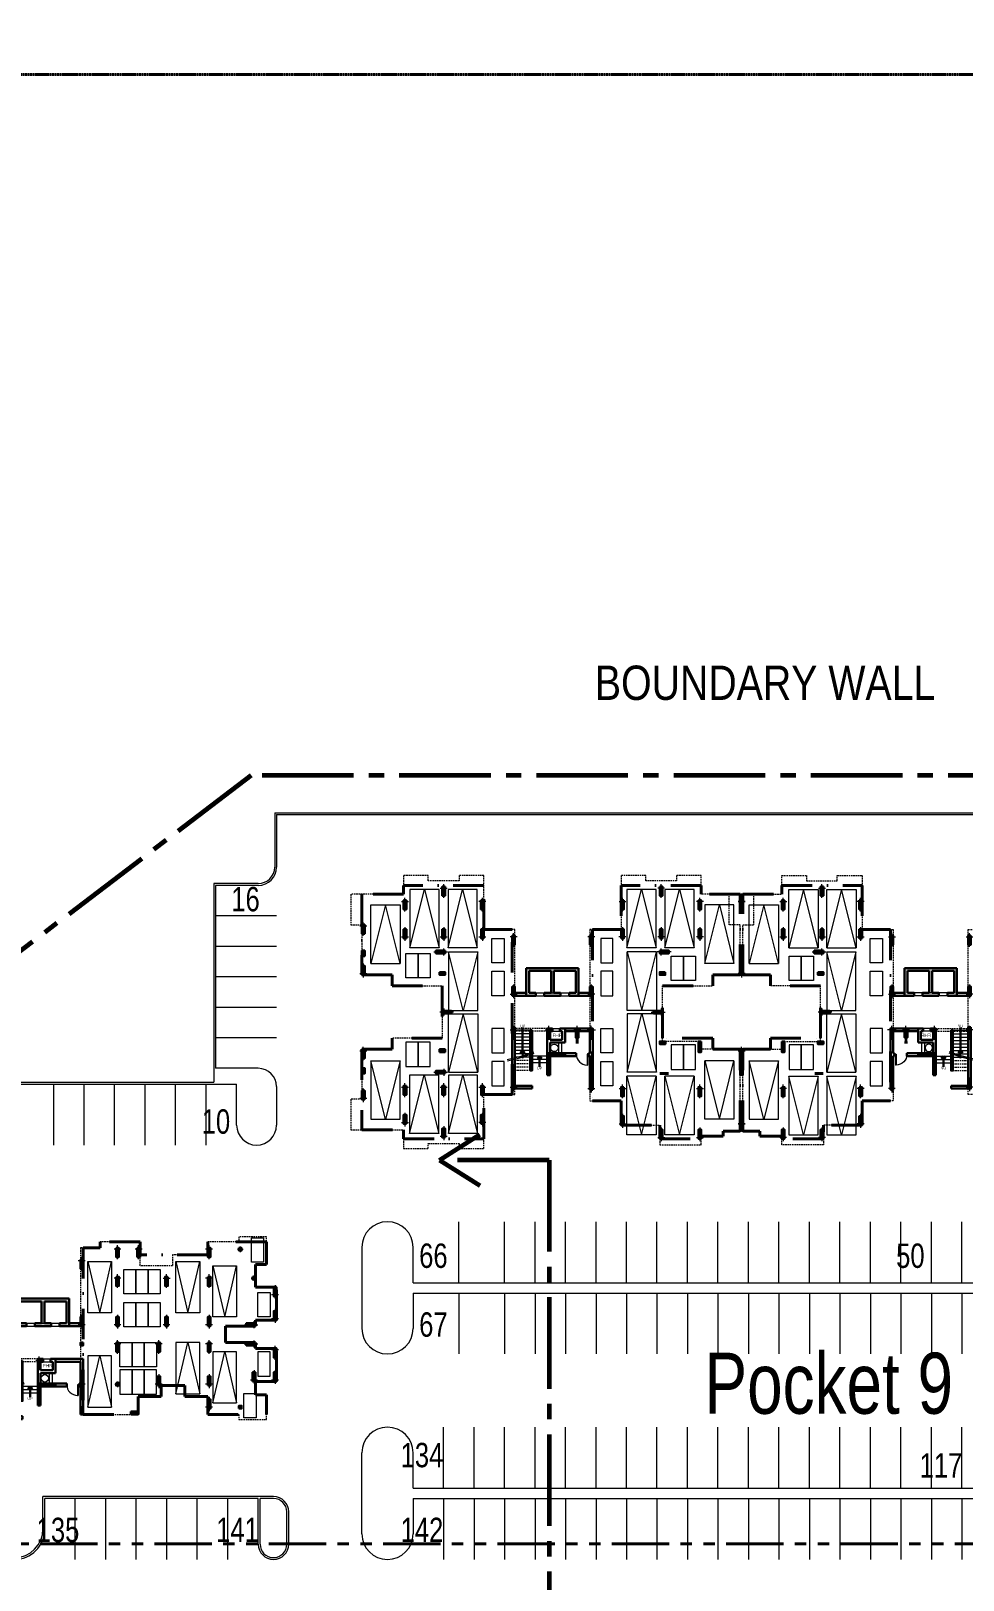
# Model space of a CAD drawing. Header units: inches. Extents: x 5542223 to 12533222, y 497239 to 5189502.
# Drawn here: x 6743745 to 6820169, y 2196995 to 2324023 of the extents above; entities that cross this region are included whole.
import ezdxf

# ---------------------------------------------------------------- set-up
doc = ezdxf.new("R2010")
doc.units = ezdxf.units.IN
doc.header["$MEASUREMENT"] = 0
for name, pattern in [('CENTER2', [1.125, 0.75, -0.125, 0.125, -0.125]), ('DASHDOT', [1, 0.5, -0.25, 0, -0.25]), ('HIDDEN', [0.375, 0.25, -0.125]), ('PHANTOM2', [1.25, 0.625, -0.125, 0.125, -0.125, 0.125, -0.125])]:
    doc.linetypes.add(name, pattern=pattern)
doc.layers.get('0').update_dxf_attribs({"color": 1})
for name, color, linetype, lineweight in [('aa-total', 7, 'Continuous', 30), ('Area_parking', 7, 'DASHDOT', 40), ('C_grid', 7, 'CENTER2', 13), ('col', 7, 'Continuous', 30), ('col-fill', 7, 'Continuous', 9), ('DOOR', 7, 'Continuous', 9), ('hatch', 8, 'Continuous', 9), ('new site profile', 7, 'CENTER2', 60), ('parking', 7, 'Continuous', 13), ('PARKING NO TXT', 7, 'Continuous', 9), ('Parking_Text', 7, 'Continuous', 18), ('PROJECTION', 7, 'HIDDEN', 18), ('Road', 7, 'Continuous', 15), ('Road_CStone', 8, 'Continuous', 15), ('ROW', 7, 'PHANTOM2', 40), ('S_Parkingbays', 7, 'Continuous', 13), ('site txt', 7, 'Continuous', 18), ('STAIR', 253, 'Continuous', 5), ('WALL', 7, 'Continuous', 30)]:
    doc.layers.add(name, color=color, linetype=linetype, lineweight=lineweight)
doc.styles.add('NITIN', font='ARIALN.TTF', dxfattribs={"width": 0.75})
doc.styles.add('Parking_txt', font='arial.ttf', dxfattribs={"width": 0.75})

# ---------------------------------------------------------------- blocks, each defined once
blk = doc.blocks.new('col')
at = {"layer": 'col', "linetype": 'Continuous', "ltscale": 10}
blk.add_hatch(color=256, dxfattribs=at).paths.add_polyline_path([(-115, -115), (115, -115), (115, 635), (-115, 635)])
at = {"layer": 'C_grid', "linetype": 'Continuous', "ltscale": 10}
for p, q in [((282, 0), (-287, 0)), ((0, 810), (0, -323))]:
    blk.add_line(p, q, dxfattribs=at)
at = {"layer": 'col', "linetype": 'Continuous', "ltscale": 10}
blk.add_lwpolyline([(-115, -115), (115, -115), (115, 635), (-115, 635)], close=True, dxfattribs=at)
blk = doc.blocks.new('DOOR_LEFT')
at = {"layer": 'DOOR'}
for p, q in [((-0.46, 0), (-0.46, 0.88)), ((-0.42, 0.88), (-0.46, 0.88)), ((-0.46, 0), (-0.42, 0)), ((-0.42, 0), (-0.42, 0.88))]:
    blk.add_line(p, q, dxfattribs=at)
blk.add_arc((-0.42, 0), 0.883, 360, 90, dxfattribs=at)
blk = doc.blocks.new('C')
at = {"layer": 'col'}
blk.add_hatch(color=256, dxfattribs=at).paths.add_polyline_path([(115, 0), (-115, 0), (-115, -230), (115, -230)])
at = {"layer": 'C_grid'}
for p, q in [((0, 115), (0, -345)), ((-230, -115), (230, -115))]:
    blk.add_line(p, q, dxfattribs=at)
at = {"layer": 'col'}
blk.add_lwpolyline([(-115, 0), (115, 0), (115, -230), (-115, -230)], close=True, dxfattribs=at)
blk = doc.blocks.new('Res_F')
at = {"layer": 'col', "linetype": 'Continuous', "ltscale": 10}
for points in [[(-15392, 989), (-15623, 989), (-15623, 1439), (-15392, 1439)], [(-9252, -556), (-9252, -326), (-8802, -326), (-8802, -556)], [(-8802, -6656), (-8802, -6886), (-9252, -6886), (-9252, -6656)], [(-15392, -8651), (-15623, -8651), (-15623, -8201), (-15392, -8201)]]:
    blk.add_hatch(color=256, dxfattribs=at).paths.add_polyline_path(points)
at = {"layer": 'col'}
for points in [[(3300, -3610), (3300, -3840), (3070, -3840), (3070, -3610)], [(16290, -8790), (16060, -8790), (16060, -9020), (16290, -9020)], [(3070, -9505), (3070, -8905), (3300, -8905), (3300, -9505)], [(7210, -9275), (7810, -9275), (7810, -9505), (7210, -9505)]]:
    blk.add_hatch(color=256, dxfattribs=at).paths.add_polyline_path(points)
at = {"layer": 'col', "linetype": 'Continuous'}
blk.add_hatch(color=256, dxfattribs=at).paths.add_polyline_path([(-420, -6980), (-420, -7210), (1040, -7210), (1040, -6980)])
at = {"layer": 'col-fill', "ltscale": 5}
h = blk.add_hatch(color=256, dxfattribs=at)
h.paths.add_polyline_path([(2145, -2260), (1365, -2260), (1365, -2030), (1915, -2030), (1915, -230), (115, -230), (115, -2030), (-115, -2030), (-115, -230), (-1915, -230), (-1915, -2030), (-1365, -2030), (-1365, -2260), (-2145, -2260), (-2145, 0), (2145, 0)])
h.paths.add_polyline_path([(665, -2260), (-665, -2260), (-665, -2030), (665, -2030)], flags=17)
h = blk.add_hatch(color=256, dxfattribs=at)
h.paths.add_polyline_path([(-190, -8776), (-420, -8776), (-420, -8026), (-190, -8026)])
h.paths.add_polyline_path([(-190, -8026), (-420, -8026), (-420, -7210), (-190, -7210)])
at = {"color": 0, "linetype": 'ByBlock', "lineweight": -2}
for p, q in [((-2445, -7026), (-2632, -6839)), ((-2257, -6839), (-2445, -7026)), ((-1047, -7212), (-1234, -7399)), ((-859, -7399), (-1047, -7212))]:
    blk.add_line(p, q, dxfattribs=at)
at = {"ltscale": 10}
blk.add_line((-1047, -8083), (-1047, -7212), dxfattribs=at)
blk.add_lwpolyline([(-2445, -7026), (-2445, -4864)], dxfattribs=at)
for points in [[(-1670, -5101), (-1820, -5101), (-1820, -8401), (-1670, -8401)], [(-1720, -5151), (-1770, -5151), (-1770, -8351), (-1720, -8351)]]:
    blk.add_lwpolyline(points, close=True, dxfattribs=at)
at = {"layer": 'col', "linetype": 'Continuous', "ltscale": 10}
for points in [[(-3070, 2439), (-3070, 2069), (-3300, 2069), (-3300, 2669)], [(-3300, 2669), (-3070, 2669)]]:
    blk.add_lwpolyline(points, dxfattribs=at)
for points in [[(-15623, 1439), (-15392, 1439), (-15392, 989), (-15623, 989)], [(-9252, -326), (-8802, -326), (-8802, -556), (-9252, -556)], [(-9252, -6886), (-8802, -6886), (-8802, -6656), (-9252, -6656)], [(-15623, -8651), (-15392, -8651), (-15392, -8201), (-15623, -8201)]]:
    blk.add_lwpolyline(points, close=True, dxfattribs=at)
at = {"layer": 'col'}
for points in [[(18920, 930), (19150, 930), (19150, 180), (18920, 180)], [(18920, -1780), (19150, -1780), (19150, -1030), (18920, -1030)], [(3300, -3610), (3300, -3840), (3070, -3840), (3070, -3610)], [(18920, -4090), (19150, -4090), (19150, -4840), (18920, -4840)], [(18920, -6800), (19150, -6800), (19150, -6050), (18920, -6050)], [(-420, -7210), (1040, -7210), (1040, -6980), (-420, -6980)], [(16060, -9020), (16290, -9020), (16290, -8790), (16060, -8790)], [(3070, -9505), (3070, -8905), (3300, -8905), (3300, -9505)], [(7210, -9275), (7810, -9275), (7810, -9505), (7210, -9505)]]:
    blk.add_lwpolyline(points, close=True, dxfattribs=at)
at = {"layer": 'hatch', "ltscale": 10}
for p, q in [((-1365, -2030), (1365, -2030)), ((-1365, -2260), (1365, -2260)), ((10, -4950), (610, -4950)), ((10, -5180), (610, -5180)), ((510, -6110), (510, -6980)), ((740, -6110), (740, -6980))]:
    blk.add_line(p, q, dxfattribs=at)
at = {"layer": 'PROJECTION', "ltscale": 500}
for p, q in [((-420, -4950), (-3070, -4950)), ((-420, -5180), (-3070, -5180)), ((-1820, -7576), (-3070, -7576)), ((-1820, -7851), (-3070, -7851)), ((-1820, -8126), (-3070, -8126)), ((-1820, -8401), (-3070, -8401))]:
    blk.add_line(p, q, dxfattribs=at)
for points in [[(-3070, 3154), (-5628, 3154), (-5628, 7584), (-7658, 7584), (-7658, 7169), (-10178, 7169), (-10178, 7584), (-12208, 7584), (-12208, 6054), (-16523, 6054), (-16523, 3539), (-15623, 3539), (-15623, -556), (-13143, -556), (-13143, -1456), (-9033, -1456), (-9033, -3606), (-9033, -5756), (-13143, -5756), (-13143, -6656), (-15623, -6656), (-15623, -10751), (-16523, -10751), (-16523, -13266), (-12208, -13266), (-12208, -14796), (-10178, -14796), (-10178, -14381), (-7658, -14381), (-7658, -14796), (-5628, -14796), (-5628, -10366), (-3070, -10366), (-3070, -9881)], [(3070, -9505), (7810, -9505), (7810, -8040), (9690, -8040), (9690, -7140), (11630, -7140), (11630, -8040), (13510, -8040), (13510, -9505), (16060, -9505), (16060, -9920), (18320, -9920), (18320, -7905), (17420, -7905), (17420, -6800), (19150, -6800), (19150, -4090), (17420, -4090), (17420, -3610), (14970, -3610), (14970, -2260), (17420, -2260), (17420, -1780), (19150, -1780), (19150, 930), (17420, 930), (17420, 2795), (18320, 2795), (18320, 5055), (16060, 5055), (16060, 4640), (13510, 4640), (13510, 3590), (10625, 3590), (10625, 2690), (7960, 2690), (7960, 4640), (4685, 4640), (4685, 4155), (3070, 4155)]]:
    blk.add_lwpolyline(points, close=True, dxfattribs=at)
at = {"layer": 'PROJECTION', "linetype": 'Continuous'}
blk.add_circle((153, -6543), 306, dxfattribs=at)
at = {"layer": 'STAIR'}
for p, q in [((-1820, -5101), (-3070, -5101)), ((-1820, -5376), (-3070, -5376)), ((-1820, -5651), (-3070, -5651)), ((-1820, -5926), (-3070, -5926)), ((-1820, -6201), (-3070, -6201)), ((-1820, -6476), (-3070, -6476)), ((-1820, -6751), (-3070, -6751)), ((-1820, -7026), (-3070, -7026)), ((-1820, -7301), (-3070, -7301)), ((-420, -7210), (-1670, -7210)), ((-420, -7485), (-1670, -7485)), ((-420, -7760), (-1670, -7760))]:
    blk.add_line(p, q, dxfattribs=at)
for points in [[(-3709, -7507), (-2493, -7196), (-2444, -7293), (-2444, -7068), (-2368, -7158), (-1534, -6876)], [(-3682, -7609), (-2466, -7298), (-2416, -7395), (-2416, -7170), (-2341, -7260), (-1507, -6979)]]:
    blk.add_lwpolyline(points, dxfattribs=at)
at = {"layer": 'WALL'}
for p, q in [((-2145, 0), (-2145, -2260)), ((-2145, 0), (2145, 0)), ((2145, 0), (2145, -2260)), ((-1915, -230), (-1915, -2030)), ((-1915, -230), (-115, -230)), ((-115, -230), (-115, -2030)), ((115, -230), (115, -2030)), ((115, -230), (1915, -230)), ((1915, -230), (1915, -2030)), ((-2145, -2260), (-1365, -2260)), ((-1915, -2030), (-1365, -2030)), ((-1365, -2030), (-1365, -2260)), ((-665, -2030), (-665, -2260)), ((-665, -2030), (-115, -2030)), ((-665, -2260), (665, -2260)), ((115, -2030), (665, -2030)), ((665, -2030), (665, -2260)), ((1365, -2030), (1365, -2260)), ((1365, -2030), (1915, -2030)), ((1365, -2260), (2145, -2260)), ((-420, -4950), (-420, -8776)), ((-420, -4950), (10, -4950)), ((10, -5180), (10, -4950)), ((610, -5180), (610, -4950)), ((610, -4950), (1040, -4950)), ((1040, -4950), (1040, -6110)), ((1040, -4950), (2145, -4950)), ((-190, -5180), (-190, -5880)), ((-190, -5180), (10, -5180)), ((-190, -5880), (810, -5880)), ((-190, -6110), (1040, -6110)), ((-190, -6110), (-190, -8776)), ((610, -5180), (810, -5180)), ((810, -5180), (810, -5880)), ((-420, -7210), (1955, -7210)), ((-190, -6980), (1955, -6980)), ((2955, -6980), (3070, -6980)), ((2955, -7210), (3070, -7210)), ((-420, -8026), (-190, -8026)), ((-420, -8776), (-190, -8776)), ((-3300, -9881), (-1670, -9881)), ((-3070, -9651), (-1670, -9651)), ((-1670, -9651), (-1670, -9881))]:
    blk.add_line(p, q, dxfattribs=at)
at = {"layer": 'WALL', "ltscale": 10}
for p, q in [((-3300, -2030), (-2145, -2030)), ((-3300, -2260), (-3300, -2030)), ((-2145, -2260), (-3300, -2260)), ((2145, -2030), (3070, -2030)), ((2145, -2260), (3070, -2260)), ((-3300, -4836), (-3070, -4836)), ((-3300, -4836), (-3300, -9881)), ((-3070, -4836), (-3070, -9651)), ((2145, -4950), (3300, -4950)), ((3300, -4950), (3300, -8905)), ((1040, -5180), (3070, -5180)), ((3070, -5180), (3070, -6980)), ((1955, -6980), (1955, -7210)), ((2955, -6980), (2955, -7210)), ((3070, -7210), (3070, -8905)), ((-3300, -9881), (-3070, -9881))]:
    blk.add_line(p, q, dxfattribs=at)
at = {"layer": 'aa-total', "linetype": 'Continuous', "ltscale": 10, "rotation": 180}
blk.add_blockref('col', (-305, -5065), dxfattribs=at)
at = {"layer": 'col', "linetype": 'Continuous'}
for p, rotation in [((-8917, 6569), 180), ((-12092, 5454), 180), ((-15507, 3459), 180), ((-3185, -5066), 180), ((-15507, -6771), 180), ((-8917, -8536), 90), ((-12092, -9766), 180), ((-8917, -9766), 180), ((-5742, -9766), 180)]:
    blk.add_blockref('col', p, dxfattribs=dict(at, rotation=rotation))
at = {"layer": 'col', "linetype": 'Continuous', "xscale": -1}
for p, rotation in [((-5743, 5454), 180), ((-3185, 2554), 180), ((-8917, 1324), 90), ((-8917, -3606), 270)]:
    blk.add_blockref('col', p, dxfattribs=dict(at, rotation=rotation))
at = {"layer": 'col', "xscale": -1}
for p, rotation in [((6115, 4040), 180), ((7845, 4040), 180), ((13625, 4040), 180), ((3185, 3095), 180), ((6115, 1675), 180), ((13625, 1675), 180), ((17305, -2145), 90), ((6115, -3725), 180), ((9495, -3725), 180), ((13625, -3725), 180), ((17305, -3725), 90), ((19035, -4205), 180)]:
    blk.add_blockref('col', p, dxfattribs=dict(at, rotation=rotation))
at = {"layer": 'col'}
for name, p in [('C', (16175, 4155)), ('C', (17305, 1790)), ('col', (19035, 295)), ('col', (19035, -1665)), ('col', (3185, -2145)), ('col', (6115, -2145)), ('col', (10130, -2145)), ('col', (13625, -2145)), ('col', (3185, -7025)), ('col', (9495, -7025)), ('col', (13625, -7025)), ('col', (17305, -6685)), ('col', (19035, -6685)), ('C', (6115, -6910)), ('col', (13625, -8905))]:
    blk.add_blockref(name, p, dxfattribs=at)
at = {"layer": 'col', "linetype": 'Continuous', "xscale": -1}
for p in [(-12092, 2554), (-8917, 2554), (-5742, 2554), (-15507, -441), (-3185, -2146), (-15507, -10671), (-3185, -9766), (-12092, -12666), (-8917, -13781)]:
    blk.add_blockref('col', p, dxfattribs=at)
at = {"layer": 'col', "linetype": 'Continuous'}
blk.add_blockref('col', (-5743, -12666), dxfattribs=at)
at = {"layer": 'DOOR', "xscale": 999.9999999403954, "yscale": 999.9999999417923, "zscale": 999.9999999417923, "rotation": 180}
blk.add_blockref('DOOR_LEFT', (2416, -7066), dxfattribs=at)
at = {"layer": 'PROJECTION', "ltscale": 500, "rotation": 180}
blk.add_blockref('col', (10130, 1675), dxfattribs=at)
at = {"style": 'NITIN'}
for p in [(-2647, -4850), (-1271, -8314)]:
    blk.add_text('UP', height=225, dxfattribs=at).set_placement(p)
at = {"layer": 'STAIR', "lineweight": 60, "style": 'NITIN'}
blk.add_text('FHR', height=280, dxfattribs=at).set_placement((2, -5650))
blk = doc.blocks.new('COL-SH')
at = {"layer": 'col-fill', "ltscale": 10}
blk.add_hatch(color=256, dxfattribs=at).paths.add_polyline_path([(0, -450), (230, -450), (230, 0), (0, 0)])
at = {"layer": 'col', "ltscale": 10}
blk.add_lwpolyline([(230, 0), (0, 0), (0, -450), (230, -450)], close=True, dxfattribs=at)
at = {"layer": 'col-fill', "ltscale": 10}
for p, q in [((115, -632), (115, 230)), ((460, -115), (-230, -115))]:
    blk.add_line(p, q, dxfattribs=at)
blk = doc.blocks.new('Res_D')
at = {"layer": 'col', "linetype": 'Continuous', "ltscale": 10}
for points in [[(-15392, 989), (-15623, 989), (-15623, 1439), (-15392, 1439)], [(15392, 989), (15622, 989), (15622, 1439), (15392, 1439)], [(15622, 989), (15392, 989), (15392, 1439), (15622, 1439)], [(-9252, -556), (-9252, -326), (-8802, -326), (-8802, -556)], [(9252, -556), (9252, -326), (8802, -326), (8802, -556)], [(9262, -6236), (9262, -6006), (8802, -6006), (8802, -6236)], [(9262, -6006), (8802, -6006), (8802, -6236), (9262, -6236)], [(12207, -6006), (11977, -6006), (11977, -6886), (12207, -6886)], [(-8802, -6656), (-8802, -6886), (-9252, -6886), (-9252, -6656)], [(-15392, -8651), (-15623, -8651), (-15623, -8201), (-15392, -8201)], [(15622, -8293), (15392, -8293), (15392, -8753), (15622, -8753)], [(15392, -8293), (15392, -8753), (15622, -8753), (15622, -8293)], [(15392, -8293), (15622, -8293), (15622, -8753), (15392, -8753)], [(15622, -8293), (15622, -8753), (15392, -8753), (15392, -8293)]]:
    blk.add_hatch(color=256, dxfattribs=at).paths.add_polyline_path(points)
at = {"layer": 'col', "linetype": 'Continuous'}
blk.add_hatch(color=256, dxfattribs=at).paths.add_polyline_path([(-420, -6980), (-420, -7210), (1040, -7210), (1040, -6980)])
at = {"layer": 'col', "ltscale": 10}
blk.add_hatch(color=256, dxfattribs=at).paths.add_polyline_path([(8802, -8521), (8802, -8751), (9519, -8751), (9519, -8521)])
at = {"layer": 'col-fill', "ltscale": 5}
h = blk.add_hatch(color=256, dxfattribs=at)
h.paths.add_polyline_path([(2145, -2260), (1365, -2260), (1365, -2030), (1915, -2030), (1915, -230), (115, -230), (115, -2030), (-115, -2030), (-115, -230), (-1915, -230), (-1915, -2030), (-1365, -2030), (-1365, -2260), (-2145, -2260), (-2145, 0), (2145, 0)])
h.paths.add_polyline_path([(665, -2260), (-665, -2260), (-665, -2030), (665, -2030)], flags=17)
blk.add_hatch(color=256, dxfattribs=at).paths.add_polyline_path([(2145, -6105), (1915, -6105), (1915, -5700), (2145, -5700)])
h = blk.add_hatch(color=256, dxfattribs=at)
h.paths.add_polyline_path([(-190, -8776), (-420, -8776), (-420, -8026), (-190, -8026)])
h.paths.add_polyline_path([(-190, -8026), (-420, -8026), (-420, -7210), (-190, -7210)])
at = {"color": 0, "linetype": 'ByBlock', "lineweight": -2}
for p, q in [((-2445, -7026), (-2632, -6839)), ((-2257, -6839), (-2445, -7026)), ((-1047, -7212), (-1234, -7399)), ((-859, -7399), (-1047, -7212))]:
    blk.add_line(p, q, dxfattribs=at)
at = {"ltscale": 10}
blk.add_line((-1047, -8083), (-1047, -7212), dxfattribs=at)
blk.add_lwpolyline([(-2445, -7026), (-2445, -4864)], dxfattribs=at)
for points in [[(-1670, -5101), (-1820, -5101), (-1820, -8401), (-1670, -8401)], [(-1720, -5151), (-1770, -5151), (-1770, -8351), (-1720, -8351)]]:
    blk.add_lwpolyline(points, close=True, dxfattribs=at)
at = {"layer": 'col', "linetype": 'Continuous', "ltscale": 10}
for points in [[(-3070, 2439), (-3070, 2069), (-3300, 2069), (-3300, 2669)], [(-3300, 2669), (-3070, 2669)]]:
    blk.add_lwpolyline(points, dxfattribs=at)
for points in [[(-15623, 1439), (-15392, 1439), (-15392, 989), (-15623, 989)], [(15622, 1439), (15392, 1439), (15392, 989), (15622, 989)], [(15392, 1439), (15622, 1439), (15622, 989), (15392, 989)], [(-9252, -326), (-8802, -326), (-8802, -556), (-9252, -556)], [(9252, -326), (8802, -326), (8802, -556), (9252, -556)], [(8802, -6006), (8802, -6236), (9262, -6236), (9262, -6006)], [(8802, -6236), (8802, -6006), (9262, -6006), (9262, -6236)], [(12207, -6006), (11977, -6006), (11977, -6886), (12207, -6886)], [(-9252, -6886), (-8802, -6886), (-8802, -6656), (-9252, -6656)], [(-15623, -8651), (-15392, -8651), (-15392, -8201), (-15623, -8201)], [(15392, -8753), (15622, -8753), (15622, -8293), (15392, -8293)], [(15622, -8753), (15392, -8753), (15392, -8293), (15622, -8293)], [(15622, -8753), (15392, -8753), (15392, -8293), (15622, -8293)], [(15392, -8753), (15622, -8753), (15622, -8293), (15392, -8293)]]:
    blk.add_lwpolyline(points, close=True, dxfattribs=at)
at = {"layer": 'col'}
blk.add_lwpolyline([(-420, -7210), (1040, -7210), (1040, -6980), (-420, -6980)], close=True, dxfattribs=at)
at = {"layer": 'hatch', "ltscale": 10}
for p, q in [((-1365, -2030), (1365, -2030)), ((-1365, -2260), (1365, -2260)), ((10, -4950), (610, -4950)), ((10, -5180), (610, -5180)), ((510, -6110), (510, -6980)), ((740, -6110), (740, -6980))]:
    blk.add_line(p, q, dxfattribs=at)
at = {"layer": 'PROJECTION', "ltscale": 500}
for p, q in [((-420, -4950), (-3070, -4950)), ((-420, -5180), (-3070, -5180)), ((-1820, -7576), (-3070, -7576)), ((-1820, -7851), (-3070, -7851)), ((-1820, -8126), (-3070, -8126)), ((-1820, -8401), (-3070, -8401))]:
    blk.add_line(p, q, dxfattribs=at)
for points in [[(-3070, 3154), (-5628, 3154), (-5628, 7584), (-7658, 7584), (-7658, 7169), (-10178, 7169), (-10178, 7584), (-12208, 7584), (-12208, 6054), (-16523, 6054), (-16523, 3539), (-15623, 3539), (-15623, -556), (-13143, -556), (-13143, -1456), (-9033, -1456), (-9033, -3606), (-9033, -5756), (-13143, -5756), (-13143, -6656), (-15623, -6656), (-15623, -10751), (-16523, -10751), (-16523, -13266), (-12208, -13266), (-12208, -14796), (-10178, -14796), (-10178, -14381), (-7658, -14381), (-7658, -14796), (-5628, -14796), (-5628, -10366), (-3070, -10366), (-3070, -9881)], [(15622, 3539), (16523, 3539), (16523, 6054), (12207, 6054), (12207, 7584), (10178, 7584), (10178, 7169), (7658, 7169), (7658, 7584), (5627, 7584), (5627, 3154), (3070, 3154), (3070, -2036), (3070, -10880), (5627, -10880), (5627, -12880), (8802, -12880), (8802, -14480), (12207, -14480), (12207, -13780), (14007, -13780), (14007, -13365), (15622, -13365), (15622, -6655), (12207, -6655), (12207, -6005), (9032, -6005), (9032, -3606), (9032, -1456), (13143, -1456), (13143, -556), (15622, -556)]]:
    blk.add_lwpolyline(points, close=True, dxfattribs=at)
at = {"layer": 'PROJECTION', "linetype": 'Continuous'}
blk.add_circle((153, -6543), 306, dxfattribs=at)
at = {"layer": 'STAIR'}
for p, q in [((-1820, -5101), (-3070, -5101)), ((-1820, -5376), (-3070, -5376)), ((-1820, -5651), (-3070, -5651)), ((-1820, -5926), (-3070, -5926)), ((-1820, -6201), (-3070, -6201)), ((-1820, -6476), (-3070, -6476)), ((-1820, -6751), (-3070, -6751)), ((-1820, -7026), (-3070, -7026)), ((-1820, -7301), (-3070, -7301)), ((-420, -7210), (-1670, -7210)), ((-420, -7485), (-1670, -7485)), ((-420, -7760), (-1670, -7760))]:
    blk.add_line(p, q, dxfattribs=at)
for points in [[(-3709, -7507), (-2493, -7196), (-2444, -7293), (-2444, -7068), (-2368, -7158), (-1534, -6876)], [(-3682, -7609), (-2466, -7298), (-2416, -7395), (-2416, -7170), (-2341, -7260), (-1507, -6979)]]:
    blk.add_lwpolyline(points, dxfattribs=at)
at = {"layer": 'WALL'}
for p, q in [((-2145, 0), (-2145, -2260)), ((-2145, 0), (2145, 0)), ((2145, 0), (2145, -2260)), ((-1915, -230), (-1915, -2030)), ((-1915, -230), (-115, -230)), ((-115, -230), (-115, -2030)), ((115, -230), (115, -2030)), ((115, -230), (1915, -230)), ((1915, -230), (1915, -2030)), ((-2145, -2260), (-1365, -2260)), ((-1915, -2030), (-1365, -2030)), ((-1365, -2030), (-1365, -2260)), ((-665, -2030), (-665, -2260)), ((-665, -2030), (-115, -2030)), ((-665, -2260), (665, -2260)), ((115, -2030), (665, -2030)), ((665, -2030), (665, -2260)), ((1365, -2030), (1365, -2260)), ((1365, -2030), (1915, -2030)), ((1365, -2260), (2145, -2260)), ((-420, -4950), (-420, -8776)), ((-420, -4950), (10, -4950)), ((10, -5180), (10, -4950)), ((610, -5180), (610, -4950)), ((610, -4950), (1040, -4950)), ((1040, -4950), (1040, -6110)), ((1040, -4950), (2145, -4950)), ((-190, -5180), (-190, -5880)), ((-190, -5180), (10, -5180)), ((-190, -5880), (810, -5880)), ((-190, -6110), (1040, -6110)), ((-190, -6110), (-190, -8776)), ((610, -5180), (810, -5180)), ((810, -5180), (810, -5880)), ((1915, -6105), (2145, -6105)), ((-420, -7210), (1955, -7210)), ((-190, -6980), (1955, -6980)), ((2955, -6980), (3070, -6980)), ((2955, -7210), (3070, -7210)), ((-420, -8026), (-190, -8026)), ((-420, -8776), (-190, -8776)), ((-3300, -9881), (-1670, -9881)), ((-3070, -9651), (-1670, -9651)), ((-1670, -9651), (-1670, -9881))]:
    blk.add_line(p, q, dxfattribs=at)
at = {"layer": 'WALL', "ltscale": 10}
for p, q in [((-3300, -2030), (-2145, -2030)), ((-3300, -2260), (-3300, -2030)), ((-2145, -2260), (-3300, -2260)), ((2145, -2030), (3070, -2030)), ((2145, -2260), (3070, -2260)), ((-3300, -4836), (-3070, -4836)), ((-3300, -4836), (-3300, -9881)), ((-3070, -4836), (-3070, -9651)), ((2145, -4950), (3300, -4950)), ((3300, -4950), (3300, -9881)), ((1040, -5180), (3070, -5180)), ((3070, -5180), (3070, -6980)), ((1955, -6980), (1955, -7210)), ((2955, -6980), (2955, -7210)), ((3070, -7210), (3070, -9881)), ((-3300, -9881), (-3070, -9881)), ((3300, -9881), (3070, -9881))]:
    blk.add_line(p, q, dxfattribs=at)
at = {"layer": 'aa-total', "linetype": 'Continuous', "ltscale": 10}
for p, rotation in [((8917, -3606), 90), ((-305, -5065), 180), ((2030, -5065), 180), ((3185, -5066), 180), ((15507, -6771), 180), ((5742, -9866), 180), ((12092, -9866), 180)]:
    blk.add_blockref('col', p, dxfattribs=dict(at, rotation=rotation))
at = {"layer": 'aa-total', "linetype": 'Continuous', "ltscale": 10, "xscale": -1, "rotation": 180}
blk.add_blockref('col', (15507, -6771), dxfattribs=at)
at = {"layer": 'aa-total', "linetype": 'Continuous', "ltscale": 10, "xscale": -1}
for p in [(3185, -9866), (5742, -12766), (15507, -12766), (8917, -13881), (12092, -13881)]:
    blk.add_blockref('col', p, dxfattribs=at)
at = {"layer": 'col', "linetype": 'Continuous'}
for p, rotation in [((-8917, 6569), 180), ((-12092, 5454), 180), ((5742, 5454), 180), ((15507, 5454), 180), ((-15507, 3459), 180), ((8917, 1324), 270), ((-3185, -5066), 180), ((-15507, -6771), 180), ((-8917, -8536), 90), ((-12092, -9766), 180), ((-8917, -9766), 180), ((-5742, -9766), 180)]:
    blk.add_blockref('col', p, dxfattribs=dict(at, rotation=rotation))
at = {"layer": 'col', "linetype": 'Continuous', "xscale": -1}
for p, rotation in [((8917, 6569), 180), ((-5743, 5454), 180), ((12092, 5454), 180), ((15507, 5454), 180), ((-3185, 2554), 180), ((3185, 2554), 180), ((-8917, 1324), 90), ((-8917, -3606), 270)]:
    blk.add_blockref('col', p, dxfattribs=dict(at, rotation=rotation))
for p in [(-12092, 2554), (-8917, 2554), (-5742, 2554), (-15507, -441), (15507, -441), (-3185, -2146), (-15507, -10671), (-3185, -9766), (-12092, -12666), (-8917, -13781)]:
    blk.add_blockref('col', p, dxfattribs=at)
at = {"layer": 'col', "linetype": 'Continuous'}
for p in [(5742, 2554), (8917, 2554), (12092, 2554), (15507, -441), (3185, -2146), (-5743, -12666)]:
    blk.add_blockref('col', p, dxfattribs=at)
at = {"layer": 'col', "xscale": -1}
blk.add_blockref('COL-SH', (3300, -4951), dxfattribs=at)
at = {"layer": 'DOOR', "xscale": 999.9999999403954, "yscale": 999.9999999417923, "zscale": 999.9999999417923, "rotation": 180}
blk.add_blockref('DOOR_LEFT', (2416, -7066), dxfattribs=at)
at = {"style": 'NITIN'}
for p in [(-2647, -4850), (-1271, -8314)]:
    blk.add_text('UP', height=225, dxfattribs=at).set_placement(p)
at = {"layer": 'STAIR', "lineweight": 60, "style": 'NITIN'}
blk.add_text('FHR', height=280, dxfattribs=at).set_placement((2, -5650))
blk = doc.blocks.new('A$C54637D1A')
at = {"layer": 'parking', "linetype": 'Continuous', "ltscale": 10}
for p, q in [((2400, 4800), (0, 4800)), ((0, 4800), (0, 0)), ((2400, 0), (2400, 4800)), ((2400, 0), (0, 0))]:
    blk.add_line(p, q, dxfattribs=at)
blk.add_lwpolyline([(0, 0), (1200, 4800), (2400, 0)], dxfattribs=at)

msp = doc.modelspace()

# ---------------------------------------------------------------- linework, layer by layer
msp.add_circle((6864263.374, 1819279.277), 1322040.52)
at = {"layer": 'Area_parking', "ltscale": 5000}
for p, q in [((6780874.633, 2253957.199), (6774294.633, 2253957.199)), ((6774294.633, 2253957.199), (6774294.646, 2253227.199)), ((6780874.633, 2250327.199), (6780874.633, 2253957.199)), ((6798708.633, 2253957.199), (6792128.633, 2253957.199)), ((6792128.633, 2253957.199), (6792128.633, 2250327.199)), ((6798708.62, 2253227.199), (6798708.633, 2253957.199)), ((6805310.646, 2253227.199), (6805310.633, 2253957.199)), ((6805310.633, 2253957.199), (6811890.633, 2253957.199)), ((6811890.633, 2253957.199), (6811890.633, 2250327.199)), ((6774294.646, 2253227.199), (6770878.633, 2253227.139)), ((6770878.633, 2253227.139), (6770878.633, 2246617.199)), ((6801893.633, 2253227.139), (6798708.62, 2253227.199)), ((6801893.633, 2246617.199), (6801893.633, 2253227.139)), ((6802125.633, 2253227.139), (6805310.646, 2253227.199)), ((6802125.633, 2246617.199), (6802125.633, 2253227.139)), ((6783202.133, 2250327.199), (6780874.633, 2250327.199)), ((6783202.133, 2236807.199), (6783202.133, 2250327.199)), ((6792128.633, 2250327.199), (6789801.133, 2250327.199)), ((6789801.133, 2250327.199), (6789801.133, 2236293.154)), ((6811890.633, 2250327.199), (6814218.133, 2250327.199)), ((6814218.133, 2250327.199), (6814218.133, 2236293.154)), ((6770878.633, 2246617.199), (6773359.633, 2246617.199)), ((6773359.633, 2246617.199), (6773359.633, 2245717.199)), ((6799643.633, 2246617.199), (6801893.633, 2246617.199)), ((6799643.633, 2245717.199), (6799643.633, 2246617.199)), ((6804375.633, 2246617.199), (6802125.633, 2246617.199)), ((6804375.633, 2245717.199), (6804375.633, 2246617.199)), ((6773359.633, 2245717.199), (6777469.633, 2245717.199)), ((6777469.633, 2245717.199), (6777469.633, 2241417.199)), ((6795533.633, 2245717.199), (6799643.633, 2245717.199)), ((6795533.633, 2241417.199), (6795533.633, 2245717.199)), ((6808485.633, 2245717.199), (6804375.633, 2245717.199)), ((6808485.633, 2241417.199), (6808485.633, 2245717.199)), ((6777469.633, 2241417.199), (6773359.633, 2241417.199)), ((6773359.633, 2241417.199), (6773359.633, 2240517.199)), ((6799643.633, 2241417.199), (6795533.633, 2241417.199)), ((6799643.633, 2240517.199), (6799643.633, 2241417.199)), ((6804375.633, 2241417.199), (6808485.633, 2241417.199)), ((6804375.633, 2240517.199), (6804375.633, 2241417.199)), ((6770878.633, 2240517.199), (6770878.633, 2233907.199)), ((6773359.633, 2240517.199), (6770878.633, 2240517.199)), ((6801893.633, 2240517.199), (6799643.633, 2240517.199)), ((6801895.633, 2233808.154), (6801893.633, 2240517.199)), ((6802123.633, 2233808.154), (6802125.633, 2240517.199)), ((6802125.633, 2240517.199), (6804375.633, 2240517.199)), ((6780874.633, 2236807.199), (6783202.133, 2236807.199)), ((6780874.633, 2233177.199), (6780874.633, 2236807.199)), ((6789801.133, 2236293.154), (6792129.633, 2236293.154)), ((6792129.633, 2236293.154), (6792128.633, 2234293.154)), ((6814218.133, 2236293.154), (6811889.633, 2236293.154)), ((6811889.633, 2236293.154), (6811890.633, 2234293.154)), ((6770878.633, 2233907.199), (6774294.633, 2233907.199)), ((6774294.633, 2233907.199), (6774294.633, 2233177.199)), ((6774294.633, 2233177.199), (6780874.633, 2233177.199)), ((6792128.633, 2234293.154), (6795303.87, 2234293.154)), ((6795303.87, 2234293.154), (6795304.403, 2233175.576)), ((6795304.403, 2233175.576), (6798709.633, 2233177.199)), ((6798709.633, 2233177.199), (6798709.633, 2233393.154)), ((6798709.633, 2233393.154), (6800509.633, 2233393.154)), ((6800509.633, 2233808.154), (6801895.633, 2233808.154)), ((6800509.633, 2233393.154), (6800509.633, 2233808.154)), ((6803509.633, 2233808.154), (6802123.633, 2233808.154)), ((6803509.633, 2233393.154), (6803509.633, 2233808.154)), ((6805309.633, 2233393.154), (6803509.633, 2233393.154)), ((6805309.633, 2233177.199), (6805309.633, 2233393.154)), ((6808714.863, 2233175.576), (6805309.633, 2233177.199)), ((6808715.396, 2234293.154), (6808714.863, 2233175.576)), ((6811890.633, 2234293.154), (6808715.396, 2234293.154)), ((6752688.633, 2224718.154), (6749413.633, 2224718.154)), ((6749413.633, 2224718.154), (6749413.633, 2224233.154)), ((6752688.633, 2223668.154), (6752688.633, 2224718.154)), ((6758238.633, 2224718.154), (6758238.633, 2223668.154)), ((6763048.633, 2224718.154), (6758238.633, 2224718.154)), ((6763048.633, 2222873.154), (6763048.633, 2224718.154)), ((6749413.633, 2224233.154), (6748028.633, 2224233.154)), ((6748028.633, 2224233.154), (6748028.633, 2210573.154)), ((6758238.633, 2223668.154), (6752688.633, 2223668.154)), ((6762148.633, 2222873.154), (6763048.633, 2222873.154)), ((6762148.633, 2221008.197), (6762148.633, 2222873.154)), ((6763878.633, 2221008.197), (6762148.633, 2221008.197)), ((6763878.633, 2218298.197), (6763878.633, 2221008.197)), ((6762148.633, 2218298.197), (6763878.633, 2218298.197)), ((6762148.633, 2217818.154), (6762148.633, 2218298.197)), ((6759698.633, 2217818.154), (6762148.633, 2217818.154)), ((6759698.633, 2216468.135), (6759698.633, 2217818.154)), ((6762148.633, 2216468.154), (6759698.633, 2216468.135)), ((6762148.633, 2215988.12), (6762148.633, 2216468.154)), ((6763878.633, 2215988.12), (6762148.633, 2215988.12)), ((6763878.633, 2213278.12), (6763878.633, 2215988.12)), ((6754418.633, 2212038.154), (6754418.633, 2212938.154)), ((6754418.633, 2212938.154), (6756358.633, 2212938.154)), ((6756358.633, 2212938.154), (6756358.633, 2212038.154)), ((6762148.633, 2213278.12), (6763878.633, 2213278.12)), ((6762148.633, 2212173.08), (6762148.633, 2213278.12)), ((6752538.633, 2210573.154), (6752538.633, 2212038.154)), ((6752538.633, 2212038.154), (6754418.633, 2212038.154)), ((6756358.633, 2212038.154), (6758238.633, 2212038.154)), ((6758238.633, 2212038.154), (6758238.633, 2210573.154)), ((6763048.633, 2212173.08), (6762148.633, 2212173.08)), ((6763048.633, 2210573.154), (6763048.633, 2212173.08)), ((6748028.633, 2210573.154), (6752538.633, 2210573.154)), ((6758238.633, 2210573.154), (6763048.633, 2210573.154))]:
    msp.add_line(p, q, dxfattribs=at)
at = {"layer": 'new site profile', "ltscale": 10000}
for p, q in [((6777250.895, 2231430.927), (6780541.402, 2233524.886)), ((6786225.003, 2231430.927), (6777250.895, 2231430.927)), ((6777250.895, 2231430.927), (6780541.402, 2229336.969)), ((6786225.003, 2231430.927), (6786225.003, 2170045.039))]:
    msp.add_line(p, q, dxfattribs=at)
msp.add_lwpolyline([(7228347.133, 2110957.199), (7226447.133, 2120957.199), (7224897.133, 2130957.199), (7223797.133, 2140957.199), (7222797.133, 2150957.199), (7221597.133, 2160957.199), (7220497.133, 2170957.199), (7219447.133, 2180957.199), (7218367.133, 2190957.199), (7217697.133, 2200957.199), (7216147.133, 2220957.199), (7215107.133, 2240957.199), (7212097.133, 2270957.199), (7211247.133, 2280957.199), (7210447.133, 2290957.199), (6916447.133, 2290957.199), (6916447.133, 2262957.199), (6761787.133, 2262957.199), (6761787.132, 2262957.199), (6513967.133, 2074507.199)], dxfattribs=at)
at = {"layer": 'parking'}
for points in [[(6781538.383, 2247612.199), (6781538.383, 2249612.199), (6782538.383, 2249612.199), (6782538.383, 2247612.199)], [(6791465.883, 2247612.199), (6791465.883, 2249612.199), (6790465.883, 2249612.199), (6790465.883, 2247612.199)], [(6812554.383, 2247612.199), (6812554.383, 2249612.199), (6813554.383, 2249612.199), (6813554.383, 2247612.199)], [(6774486.501, 2246371.41), (6774486.501, 2248371.41), (6775486.501, 2248371.41), (6775486.501, 2246371.41)], [(6775486.501, 2246371.41), (6775486.501, 2248371.41), (6776486.501, 2248371.41), (6776486.501, 2246371.41)], [(6796240.311, 2246148.337), (6796240.311, 2248148.337), (6797240.311, 2248148.337), (6797240.311, 2246148.337)], [(6797240.311, 2246148.337), (6797240.311, 2248148.337), (6798240.311, 2248148.337), (6798240.311, 2246148.337)], [(6805906.835, 2246148.337), (6805906.835, 2248148.337), (6806906.835, 2248148.337), (6806906.835, 2246148.337)], [(6806906.835, 2246148.337), (6806906.835, 2248148.337), (6807906.835, 2248148.337), (6807906.835, 2246148.337)], [(6781538.383, 2244912.199), (6781538.383, 2246912.199), (6782538.383, 2246912.199), (6782538.383, 2244912.199)], [(6791465.883, 2244912.199), (6791465.883, 2246912.199), (6790465.883, 2246912.199), (6790465.883, 2244912.199)], [(6812554.383, 2244912.199), (6812554.383, 2246912.199), (6813554.383, 2246912.199), (6813554.383, 2244912.199)], [(6781538.383, 2242222.199), (6781538.383, 2240222.199), (6782538.383, 2240222.199), (6782538.383, 2242222.199)], [(6791465.883, 2242222.199), (6791465.883, 2240222.199), (6790465.883, 2240222.199), (6790465.883, 2242222.199)], [(6812554.383, 2242222.199), (6812554.383, 2240222.199), (6813554.383, 2240222.199), (6813554.383, 2242222.199)], [(6774486.501, 2241096.042), (6774486.501, 2239096.042), (6775486.501, 2239096.042), (6775486.501, 2241096.042)], [(6775486.501, 2241096.042), (6775486.501, 2239096.042), (6776486.501, 2239096.042), (6776486.501, 2241096.042)], [(6796240.311, 2240872.968), (6796240.311, 2238872.968), (6797240.311, 2238872.968), (6797240.311, 2240872.968)], [(6797240.311, 2240872.968), (6797240.311, 2238872.968), (6798240.311, 2238872.968), (6798240.311, 2240872.968)], [(6805906.835, 2240872.968), (6805906.835, 2238872.968), (6806906.835, 2238872.968), (6806906.835, 2240872.968)], [(6806906.835, 2240872.968), (6806906.835, 2238872.968), (6807906.835, 2238872.968), (6807906.835, 2240872.968)], [(6781538.383, 2239522.199), (6781538.383, 2237522.199), (6782538.383, 2237522.199), (6782538.383, 2239522.199)], [(6791465.883, 2239522.199), (6791465.883, 2237522.199), (6790465.883, 2237522.199), (6790465.883, 2239522.199)], [(6812554.383, 2239522.199), (6812554.383, 2237522.199), (6813554.383, 2237522.199), (6813554.383, 2239522.199)], [(6761818.585, 2223047.11), (6761818.585, 2225047.11), (6762818.585, 2225047.11), (6762818.585, 2223047.11)], [(6751351.133, 2220457.715), (6751351.133, 2222457.715), (6752351.133, 2222457.715), (6752351.133, 2220457.715)], [(6752351.133, 2220457.715), (6752351.133, 2222457.715), (6753351.133, 2222457.715), (6753351.133, 2220457.715)], [(6753351.133, 2220457.715), (6753351.133, 2222457.715), (6754351.133, 2222457.715), (6754351.133, 2220457.715)], [(6762351.948, 2218569.215), (6762351.948, 2220569.215), (6763351.948, 2220569.215), (6763351.948, 2218569.215)], [(6751351.133, 2217757.715), (6751351.133, 2219757.715), (6752351.133, 2219757.715), (6752351.133, 2217757.715)], [(6752351.133, 2217757.715), (6752351.133, 2219757.715), (6753351.133, 2219757.715), (6753351.133, 2217757.715)], [(6753351.133, 2217757.715), (6753351.133, 2219757.715), (6754351.133, 2219757.715), (6754351.133, 2217757.715)], [(6751033.633, 2214468.154), (6751033.633, 2216468.154), (6752033.633, 2216468.154), (6752033.633, 2214468.154)], [(6752033.633, 2214468.154), (6752033.633, 2216468.154), (6753033.633, 2216468.154), (6753033.633, 2214468.154)], [(6753033.633, 2214468.154), (6753033.633, 2216468.154), (6754033.633, 2216468.154), (6754033.633, 2214468.154)], [(6762351.948, 2215717.075), (6762351.948, 2213717.075), (6763351.948, 2213717.075), (6763351.948, 2215717.075)], [(6751033.633, 2214238.154), (6751033.633, 2212238.154), (6752033.633, 2212238.154), (6752033.633, 2214238.154)], [(6752033.633, 2214238.154), (6752033.633, 2212238.154), (6753033.633, 2212238.154), (6753033.633, 2214238.154)], [(6753033.633, 2214238.154), (6753033.633, 2212238.154), (6754033.633, 2212238.154), (6754033.633, 2214238.154)], [(6761205.988, 2210293.943), (6761205.988, 2212293.943), (6762205.988, 2212293.943), (6762205.988, 2210293.943)]]:
    msp.add_lwpolyline(points, close=True, dxfattribs=at)
at = {"layer": 'parking', "ltscale": 10}
for points in [[(6748403.632, 2223114.071), (6749378.632, 2218914.071), (6750353.632, 2223114.071)], [(6755631.132, 2223114.071), (6756606.132, 2218914.071), (6757581.132, 2223114.071)], [(6758653.633, 2222769.215), (6759628.633, 2218569.215), (6760603.633, 2222769.215)], [(6755631.132, 2212268.135), (6756606.132, 2216468.135), (6757581.132, 2212268.135)], [(6758653.633, 2211517.094), (6759628.633, 2215717.094), (6760603.633, 2211517.094)], [(6748403.632, 2211172.238), (6749378.632, 2215372.238), (6750353.632, 2211172.238)]]:
    msp.add_lwpolyline(points, dxfattribs=at)
for points in [[(6750353.632, 2223114.071), (6750353.632, 2218914.071), (6748403.632, 2218914.071), (6748403.632, 2223114.071)], [(6757581.132, 2223114.071), (6757581.132, 2218914.071), (6755631.132, 2218914.071), (6755631.132, 2223114.071)], [(6760603.633, 2222769.215), (6760603.633, 2218569.215), (6758653.633, 2218569.215), (6758653.633, 2222769.215)], [(6757581.132, 2212268.135), (6757581.132, 2216468.135), (6755631.132, 2216468.135), (6755631.132, 2212268.135)], [(6760603.633, 2211517.094), (6760603.633, 2215717.094), (6758653.633, 2215717.094), (6758653.633, 2211517.094)], [(6750353.632, 2211172.238), (6750353.632, 2215372.238), (6748403.632, 2215372.238), (6748403.632, 2211172.238)]]:
    msp.add_lwpolyline(points, close=True, dxfattribs=at)
at = {"layer": 'Road'}
for p, q in [((6763878.633, 2259757.199), (6763878.633, 2255457.199)), ((6763878.633, 2259757.199), (6871271.633, 2259757.199)), ((6762378.633, 2253957.199), (6758878.633, 2253957.199)), ((6758878.633, 2253957.199), (6758878.633, 2238957.199)), ((6762378.633, 2238957.199), (6758878.633, 2238957.199)), ((6735605.633, 2237662.199), (6760605.633, 2237662.199)), ((6760605.633, 2234298.699), (6760605.633, 2237662.199)), ((6763878.633, 2237457.199), (6763878.633, 2234298.699)), ((6770878.633, 2224278.949), (6770878.633, 2217627.949)), ((6775075.133, 2221377.199), (6775075.133, 2224278.949)), ((6775075.133, 2221377.199), (6860075.133, 2221377.199)), ((6775075.133, 2220529.699), (6860075.133, 2220529.699)), ((6775075.133, 2220529.699), (6775075.133, 2217627.949)), ((6770878.633, 2200780.449), (6770878.633, 2207431.449)), ((6775075.133, 2204529.699), (6775075.133, 2207431.449)), ((6775075.133, 2204529.699), (6860075.133, 2204529.699)), ((6763628.633, 2203832.199), (6744728.633, 2203832.199)), ((6762378.633, 2203682.199), (6744878.633, 2203682.199)), ((6762378.633, 2199932.199), (6762378.633, 2203682.199)), ((6763628.633, 2203682.199), (6762528.633, 2203682.199)), ((6762528.633, 2199932.199), (6762528.633, 2203682.199)), ((6775075.133, 2203682.199), (6860075.133, 2203682.199)), ((6775075.133, 2203682.199), (6775075.133, 2200780.449)), ((6764728.633, 2199932.199), (6764728.633, 2202582.2)), ((6764878.633, 2199932.199), (6764878.633, 2202582.201))]:
    msp.add_line(p, q, dxfattribs=at)
for centre, radius, start, end in [((6762378.633, 2255457.199), 1500, 270, 0), ((6762378.633, 2237457.199), 1500, 0, 90), ((6762242.133, 2234298.699), 1636.5, 180, 0), ((6772976.883, 2224278.949), 2098.25, 0, 180), ((6772976.883, 2217627.949), 2098.25, 180, 0), ((6772976.883, 2207431.449), 2098.25, 0, 180), ((6763628.633, 2202582.199), 1250, 0, 90), ((6763628.633, 2202582.199), 1100, 0, 90), ((6772976.883, 2200780.449), 2098.25, 180, 0), ((6763628.633, 2199932.199), 1250, 180, 0), ((6763628.633, 2199932.199), 1100, 180, 0)]:
    msp.add_arc(centre, radius, start, end, dxfattribs=at)
at = {"layer": 'Road', "ltscale": 6000}
for radius in [2500, 2350]:
    msp.add_arc((6742378.633, 2201182.199), radius, 270, 0, dxfattribs=at)
at = {"layer": 'Road_CStone', "ltscale": 6000}
for p, q in [((6763728.633, 2259907.199), (6871421.633, 2259907.199)), ((6763728.633, 2259907.199), (6763728.633, 2255457.199)), ((6758728.633, 2254107.199), (6758728.633, 2237812.199)), ((6762378.633, 2254107.199), (6758728.633, 2254107.199)), ((6735455.633, 2237812.199), (6758728.633, 2237812.199)), ((6758255.633, 2237812.199), (6758728.633, 2237812.199))]:
    msp.add_line(p, q, dxfattribs=at)
msp.add_arc((6762378.633, 2255457.199), 1350, 270, 0, dxfattribs=at)
at = {"layer": 'ROW', "ltscale": 7500}
msp.add_line((6707002.844, 2199957.199), (6907488.227, 2199957.199), dxfattribs=at)
at = {"layer": 'ROW'}
msp.add_lwpolyline([(6385948.585, 2320467.475), (7342578.163, 2320467.475), (7342578.163, 1819279.277), (6385948.585, 1819279.277)], close=True, dxfattribs=at)
at = {"layer": 'S_Parkingbays'}
for p, q in [((6763878.633, 2251457.199), (6758878.633, 2251457.199)), ((6763878.633, 2248957.199), (6758878.633, 2248957.199)), ((6763878.633, 2246457.199), (6758878.633, 2246457.199)), ((6763878.633, 2243957.199), (6758878.633, 2243957.199)), ((6763878.633, 2241457.199), (6758878.633, 2241457.199)), ((6745605.633, 2232662.199), (6745605.633, 2237662.199)), ((6748105.633, 2232662.199), (6748105.633, 2237662.199)), ((6750605.633, 2232662.199), (6750605.633, 2237662.199)), ((6753105.633, 2232662.199), (6753105.633, 2237662.199)), ((6755605.633, 2232662.199), (6755605.633, 2237662.199)), ((6758105.633, 2232662.199), (6758105.633, 2237662.199)), ((6778825.133, 2221377.199), (6778825.133, 2226377.199)), ((6782575.133, 2221377.199), (6782575.133, 2226377.199)), ((6785075.133, 2221377.199), (6785075.133, 2226377.199)), ((6787575.133, 2221377.199), (6787575.133, 2226377.199)), ((6790075.133, 2221377.199), (6790075.133, 2226377.199)), ((6792575.133, 2221377.199), (6792575.133, 2226377.199)), ((6795075.133, 2221377.199), (6795075.133, 2226377.199)), ((6797575.133, 2221377.199), (6797575.133, 2226377.199)), ((6800075.133, 2221377.199), (6800075.133, 2226377.199)), ((6802575.133, 2221377.199), (6802575.133, 2226377.199)), ((6805075.133, 2221377.199), (6805075.133, 2226377.199)), ((6807575.133, 2221377.199), (6807575.133, 2226377.199)), ((6810075.133, 2221377.199), (6810075.133, 2226377.199)), ((6812575.133, 2221377.199), (6812575.133, 2226377.199)), ((6815075.133, 2221377.199), (6815075.133, 2226377.199)), ((6817575.133, 2221377.199), (6817575.133, 2226377.199)), ((6820075.133, 2221377.199), (6820075.133, 2226377.199)), ((6778825.133, 2220529.699), (6778825.133, 2215529.699)), ((6782575.133, 2220529.699), (6782575.133, 2215529.699)), ((6785075.133, 2220529.699), (6785075.133, 2215529.699)), ((6787575.133, 2220529.699), (6787575.133, 2215529.699)), ((6790075.133, 2220529.699), (6790075.133, 2215529.699)), ((6792575.133, 2220529.699), (6792575.133, 2215529.699)), ((6795075.133, 2220529.699), (6795075.133, 2215529.699)), ((6797575.133, 2220529.699), (6797575.133, 2215529.699)), ((6800075.133, 2220529.699), (6800075.133, 2215529.699)), ((6802575.133, 2220529.699), (6802575.133, 2215529.699)), ((6805075.133, 2220529.699), (6805075.133, 2215529.699)), ((6807575.133, 2220529.699), (6807575.133, 2215529.699)), ((6810075.133, 2220529.699), (6810075.133, 2215529.699)), ((6812575.133, 2220529.699), (6812575.133, 2215529.699)), ((6815075.133, 2220529.699), (6815075.133, 2215529.699)), ((6817575.133, 2220529.699), (6817575.133, 2215529.699)), ((6820075.133, 2220529.699), (6820075.133, 2215529.699)), ((6777575.133, 2204529.699), (6777575.133, 2209529.699)), ((6780075.133, 2204529.699), (6780075.133, 2209529.699)), ((6782575.133, 2204529.699), (6782575.133, 2209529.699)), ((6785075.133, 2204529.699), (6785075.133, 2209529.699)), ((6787575.133, 2204529.699), (6787575.133, 2209529.699)), ((6790075.133, 2204529.699), (6790075.133, 2209529.699)), ((6792575.133, 2204529.699), (6792575.133, 2209529.699)), ((6795075.133, 2204529.699), (6795075.133, 2209529.699)), ((6797575.133, 2204529.699), (6797575.133, 2209529.699)), ((6800075.133, 2204529.699), (6800075.133, 2209529.699)), ((6802575.133, 2204529.699), (6802575.133, 2209529.699)), ((6805075.133, 2204529.699), (6805075.133, 2209529.699)), ((6807575.133, 2204529.699), (6807575.133, 2209529.699)), ((6810075.133, 2204529.699), (6810075.133, 2209529.699)), ((6812575.133, 2204529.699), (6812575.133, 2209529.699)), ((6815075.133, 2204529.699), (6815075.133, 2209529.699)), ((6817575.133, 2204529.699), (6817575.133, 2209529.699)), ((6820075.133, 2204529.699), (6820075.133, 2209529.699)), ((6744728.633, 2201182.199), (6744728.633, 2203832.199)), ((6744878.633, 2201182.199), (6744878.633, 2203682.199)), ((6747378.633, 2198682.199), (6747378.633, 2203682.199)), ((6749878.633, 2198682.199), (6749878.633, 2203682.199)), ((6752378.633, 2198682.199), (6752378.633, 2203682.199)), ((6754878.633, 2198682.199), (6754878.633, 2203682.199)), ((6757378.633, 2198682.199), (6757378.633, 2203682.199)), ((6759878.633, 2198682.199), (6759878.633, 2203682.199)), ((6777575.133, 2203682.199), (6777575.133, 2198682.199)), ((6780075.133, 2203682.199), (6780075.133, 2198682.199)), ((6782575.133, 2203682.199), (6782575.133, 2198682.199)), ((6785075.133, 2203682.199), (6785075.133, 2198682.199)), ((6787575.133, 2203682.199), (6787575.133, 2198682.199)), ((6790075.133, 2203682.199), (6790075.133, 2198682.199)), ((6792575.133, 2203682.199), (6792575.133, 2198682.199)), ((6795075.133, 2203682.199), (6795075.133, 2198682.199)), ((6797575.133, 2203682.199), (6797575.133, 2198682.199)), ((6800075.133, 2203682.199), (6800075.133, 2198682.199)), ((6802575.133, 2203682.199), (6802575.133, 2198682.199)), ((6805075.133, 2203682.199), (6805075.133, 2198682.199)), ((6807575.133, 2203682.199), (6807575.133, 2198682.199)), ((6810075.133, 2203682.199), (6810075.133, 2198682.199)), ((6812575.133, 2203682.199), (6812575.133, 2198682.199)), ((6815075.133, 2203682.199), (6815075.133, 2198682.199)), ((6817575.133, 2203682.199), (6817575.133, 2198682.199)), ((6820075.133, 2203682.199), (6820075.133, 2198682.199))]:
    msp.add_line(p, q, dxfattribs=at)

# ---------------------------------------------------------------- block references
at = {"layer": 'col'}
for name, p in [('Res_D', (6786502.133, 2247173.154)), ('Res_F', (6744728.633, 2220078.154))]:
    msp.add_blockref(name, p, dxfattribs=at)
at = {"layer": 'col', "xscale": -1}
msp.add_blockref('Res_D', (6817518.133, 2247173.154), dxfattribs=at)
at = {"layer": 'parking', "ltscale": 10}
for p in [(6774821.846, 2248823.363), (6777939.701, 2248823.363), (6792611.522, 2248823.363), (6795729.376, 2248823.363), (6798988.616, 2247556.704), (6792628.045, 2238628.226), (6774790.546, 2233598.294), (6777968.045, 2233598.294)]:
    msp.add_blockref('A$C54637D1A', p, dxfattribs=at)
at = {"layer": 'parking', "ltscale": 10, "xscale": -1}
for p in [(6808290.89, 2248823.363), (6811408.744, 2248823.363), (6774015.65, 2247556.704), (6805031.65, 2247556.704), (6780376.221, 2238628.226), (6811392.221, 2238628.226)]:
    msp.add_blockref('A$C54637D1A', p, dxfattribs=at)
at = {"layer": 'parking', "ltscale": 10, "rotation": 180}
for p in [(6780376.221, 2248506.325), (6811392.221, 2248506.325), (6774015.65, 2239577.847), (6805031.65, 2239577.847), (6808290.89, 2238311.188), (6811408.744, 2238311.188)]:
    msp.add_blockref('A$C54637D1A', p, dxfattribs=at)
at = {"layer": 'parking', "ltscale": 10, "xscale": -1, "rotation": 180}
for p in [(6792628.045, 2248506.325), (6798988.616, 2239577.847), (6792611.522, 2238311.188), (6795729.376, 2238311.188)]:
    msp.add_blockref('A$C54637D1A', p, dxfattribs=at)

# ---------------------------------------------------------------- texts
at = {"layer": 'PARKING NO TXT', "style": 'Parking_txt', "width": 0.75}
for s, p in [('16', (6760171.987, 2251831.285)), ('10', (6757748.105, 2233594.451)), ('66', (6775575.102, 2222589.482)), ('50', (6814687.694, 2222589.482)), ('67', (6775575.102, 2216945.529)), ('134', (6774056.15, 2206243.702)), ('117', (6816614.463, 2205396.77)), ('135', (6744213.019, 2200103.447)), ('141', (6758930.797, 2200103.447)), ('142', (6774056.15, 2200103.447))]:
    msp.add_text(s, height=2000, dxfattribs=at).set_placement(p)
at = {"layer": 'Parking_Text', "style": 'Parking_txt', "width": 0.75}
msp.add_text('Pocket 9', height=5000, dxfattribs=at).set_placement((6798970.333, 2210631.451))
at = {"layer": 'site txt', "ltscale": 0.1, "style": 'NITIN'}
msp.add_text('BOUNDARY WALL', height=2812.5, dxfattribs=at).set_placement((6789980.372, 2269166.897))

doc.saveas('drawing.dxf')
